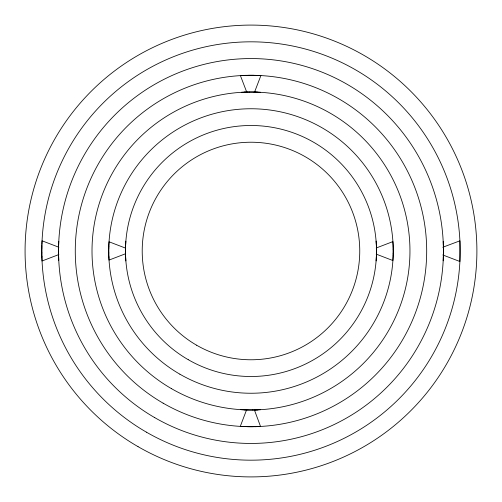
<?xml version="1.0" encoding="UTF-8"?>
<svg xmlns="http://www.w3.org/2000/svg" width="502" height="502" viewBox="0 0 502 502"><rect width="100%" height="100%" fill="white"/><g stroke="black" fill="none" stroke-linecap="round" stroke-linejoin="round"><path stroke-width="0.75" d="M58.583 247.197L58.784 241.33M443.385 255.016L443.178 260.783M41.867 246.112L41.892 245.252M41.911 244.461L42.061 240.803L58.885 247.254M393.148 255.562L392.903 260.538L376.199 254.131M125.569 246.325L125.864 241.192M376.4 255.788L376.092 260.933M108.871 245.095L109.047 241.788L125.663 248.157M254.52 92.186L260.889 75.576L257.181 75.4M240.289 426.38L246.595 409.801A10.034 0.351 0.6 0 1 244.041 409.783M58.885 254.539L42.049 260.996L41.886 256.547M125.663 253.705L109.034 260.08L108.865 256.773M376.199 248.007L392.909 241.6L393.154 246.57M442.764 247.254L459.914 240.828M241.286 92.324L245.528 92.123M260.638 409.676L256.647 409.87M260.532 426.449L254.351 409.82M260.293 426.462L257.018 426.6M244.11 75.425L240.408 75.614L246.764 92.199M256.44 92.123L260.682 92.324M245.315 409.87L240.91 409.651M243.947 426.568L241.97 426.474M241.449 426.449L240.671 426.405M442.758 254.947L459.895 261.517L459.932 241.286M376.092 241.067L376.4 246.212M125.876 260.933L125.569 255.8M443.191 241.462L443.385 247.229M58.772 260.381L58.577 254.558M376.418 245.986A9.689 0.64 89.9 0 1 376.506 249.149M376.462 249.08A9.538 0.678 90 0 1 376.475 251A9.538 0.709 -90 0 1 376.469 253.987M376.481 254.087A9.689 0.64 -89.9 0 1 376.418 256.014M125.594 255.568A9.588 0.565 89.7 0 1 125.525 252.895M125.506 252.964A9.444 0.665 89.9 0 1 125.494 251.063A9.444 0.69 90 0 1 125.5 248.107M125.481 248.001A9.588 0.627 -89.9 0 1 125.544 246.093M125.544 248.321A9.588 0.565 -89.8 0 1 125.594 246.564M125.55 256.026A9.588 0.627 89.9 0 1 125.487 254.125M257.513 426.618A10.222 0.402 -0.2 0 1 254.796 426.706M254.213 426.65A10.159 0.458 0 0 1 252.355 426.675M252.481 426.706A10.115 0.571 0.2 0 1 247.48 426.675M247.668 426.65A10.165 0.458 0.3 0 1 245.854 426.606M246.074 426.6A10.222 0.333 0.7 0 1 244.493 426.549M243.665 75.413A10.222 0.395 -0.5 0 1 246.369 75.319M246.915 75.369A10.165 0.458 -0.3 0 1 248.772 75.331M248.653 75.306A10.115 0.571 -0.1 0 1 253.642 75.306M253.447 75.338A10.159 0.458 0.1 0 1 255.254 75.375M255.091 75.375A10.222 0.339 0.5 0 1 256.679 75.419M58.577 255.637A9.412 0.395 90 0 1 58.558 254.746M58.552 254.37A9.412 0.395 90 0 1 58.527 252.631M58.565 252.682A9.337 0.427 -90 0 1 58.577 248.157M58.546 247.95A9.412 0.395 -89.9 0 1 58.583 246.112M443.366 247.43A9.933 0.402 89.9 0 1 443.391 249.268M443.404 249.218A9.845 0.477 -90 0 1 443.391 253.993M443.417 254.207A9.933 0.439 -89.9 0 1 443.379 256.139M443.379 256.315A10.046 0.345 -89.6 0 1 443.322 258.009M443.385 246.093A9.933 0.446 90 0 1 443.404 247.034M443.335 244.135A10.046 0.351 89.7 0 1 443.391 245.836M41.867 257.024A10.078 0.326 89.7 0 1 41.823 255.148M41.861 254.577A10.027 0.376 89.9 0 1 41.835 252.744M41.81 252.87A9.99 0.471 -90 0 1 41.829 247.944M41.854 248.132A10.027 0.376 -89.8 0 1 41.886 246.344M108.846 257.206A9.13 0.395 89.6 0 1 108.758 254.784M108.808 254.276A9.067 0.452 89.8 0 1 108.777 252.613M108.752 252.719A9.017 0.558 -90 0 1 108.765 248.252M108.796 248.415A9.067 0.452 -89.8 0 1 108.834 246.796M108.84 246.997A9.13 0.326 -89.3 0 1 108.89 245.585M393.135 246.777A9.381 0.489 89.8 0 1 393.185 249.325M393.217 249.224A9.331 0.596 -90 0 1 393.198 253.836M393.173 253.679A9.381 0.489 -89.8 0 1 393.129 255.361M257.928 409.858A10.034 0.42 -0.4 0 1 254.501 409.971M256.014 409.921A9.889 0.527 -0.1 0 1 255.072 409.946M254.677 409.958A9.889 0.527 -0.1 0 1 252.839 409.99M247.837 409.977A9.889 0.527 -0.1 0 1 245.905 409.933M252.908 409.952A9.802 0.571 0 0 1 247.988 409.933M244.273 92.13A9.663 0.389 -0.4 0 1 247.618 92.023M247.423 92.092A9.532 0.446 -0.2 0 1 249.199 92.061M254.006 92.061A9.532 0.446 -0.2 0 1 255.869 92.092M249.149 92.054A9.438 0.527 0 0 1 253.748 92.067M254.351 92.098A9.663 0.32 0.6 0 1 257.695 92.211M196.596 345.2A108.771 108.771 0 0 0 359.752 251A108.771 108.771 0 0 0 196.596 156.8A108.771 108.771 0 0 0 196.596 345.2M188.231 359.689A125.506 125.506 0 0 0 376.487 251A125.506 125.506 0 0 0 188.231 142.311A125.506 125.506 0 0 0 188.231 359.689M163.131 403.169A175.706 175.706 0 0 0 426.687 251A175.706 175.706 0 0 0 163.131 98.831A175.706 175.706 0 0 0 163.131 403.169M154.767 417.658A192.442 192.442 0 0 0 443.423 251A192.442 192.442 0 0 0 154.767 84.342A192.442 192.442 0 0 0 154.767 417.658M146.396 432.153A209.177 209.177 0 0 0 460.158 251A209.177 209.177 0 0 0 146.396 69.847A209.177 209.177 0 0 0 146.396 432.153M138.031 446.642A225.906 225.906 0 0 0 476.894 251A225.906 225.906 0 0 0 138.031 55.358A225.906 225.906 0 0 0 138.031 446.642M179.867 374.185A142.235 142.235 0 0 0 393.223 251A142.235 142.235 0 0 0 179.867 127.815A142.235 142.235 0 0 0 179.867 374.185M171.496 388.673A158.971 158.971 0 0 0 409.958 251A158.971 158.971 0 0 0 171.496 113.326A158.971 158.971 0 0 0 171.496 388.673"/></g></svg>
